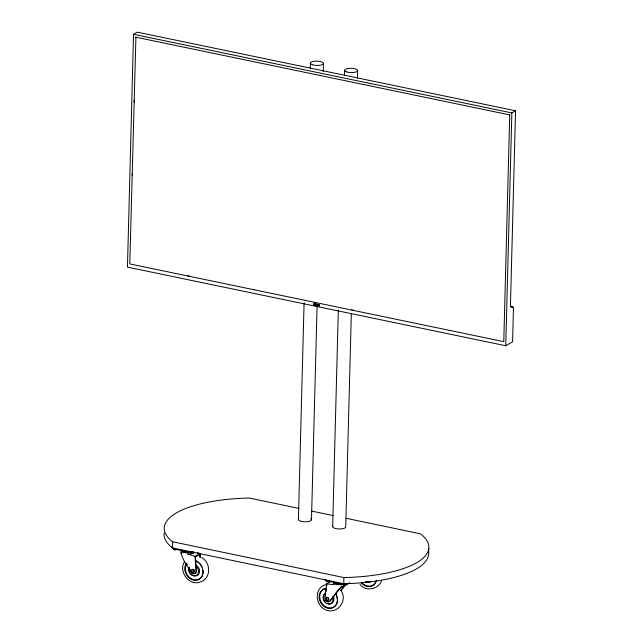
<?xml version="1.0" encoding="UTF-8"?>
<svg xmlns="http://www.w3.org/2000/svg" width="643" height="643" viewBox="0 0 643 643"><rect width="100%" height="100%" fill="white"/><g stroke="black" fill="none" stroke-linecap="round" stroke-linejoin="round"><path stroke-width="0.96" d="M133.543 34.28L127.451 267.118L505.752 345.749L512.575 341.819L513.476 307.45L510.446 305.875L515.549 110.781L137.248 32.15L133.543 34.28L511.852 112.911L515.549 110.781M503.614 341.618L129.798 263.927L135.922 37.069M132.297 175.531L132.345 173.522M134.21 102.285L134.266 100.276M324.747 579.52L325.736 580.709L343.708 584.463L347.212 584.214L347.236 583.49L343.732 583.731L172.501 547.94L172.662 541.776A98.106 32.584 1.5 0 1 249.219 498.028L299.116 508.46M173.128 548.809L172.155 546.888L173.128 548.809L191.1 552.562L194.604 552.313M173.594 549.066L173.61 549.572L174.952 549.853L174.984 548.583M193.334 551.919L193.302 553.181L191.984 553.414L190.641 553.133L190.674 551.863M191.1 552.562L191.124 551.831L192.876 551.71M191.984 553.414L192.016 552.144M298.408 519.52L304.083 302.877M310.231 68.182L310.36 63.167M315.022 305.087L315.552 304.959L315.022 305.087L315.134 303.858M315.158 303.488L315.118 303.472A1.101 0.908 60.1 0 0 314.138 304.219A1.101 0.908 60.1 0 0 314.893 305.489A1.101 0.908 60.1 0 0 316.01 304.967C317.071 304.179 314.258 304.589 316.123 304.702M315.295 304.911L315.223 303.801L315.552 304.959M315.239 303.335L315.239 303.44A1.101 0.908 60.1 0 0 314.306 304.115A1.101 0.908 60.1 0 0 315.07 305.393A1.101 0.908 60.1 0 0 316.179 304.87M311.485 519.761L317.079 306.132M317.441 305.264L318.076 305.69L317.047 305.554L317.176 304.115L317.441 305.264L318.156 304.983M323.228 71.437L323.437 63.408M318.84 305.586L318.775 305.015M318.864 304.935L318.679 305.361M318.928 305.939L319.37 305.136L318.687 305.071M318.88 304.999L318.486 305.409L319.008 305.377M325.736 580.709L325.752 579.978M329.2 580.91L329.216 581.425L327.906 581.658L326.564 581.376L326.596 580.107M332.656 526.673L338.331 310.039M344.471 75.344L344.608 70.328M343.708 584.463L343.892 577.567A98.106 32.584 1.5 0 0 420.442 533.827L346.079 518.282M351.327 313.286L345.733 526.922A6.543 2.17 1.5 0 1 338.435 528.94A6.543 2.17 1.5 0 1 332.857 526.119M357.468 78.591L357.685 70.569M343.571 584.423L343.595 584.937L344.929 585.218L344.969 583.948M428.768 548.736L428.608 554.901A98.106 32.584 1.5 0 1 343.732 583.731M509.722 114.759L503.782 341.513M505.752 345.749L511.852 112.911M330.783 581.441L326.58 583.844L324.819 597.894A3.215 2.66 60.3 0 0 326.548 601.43A3.215 2.66 60.3 0 0 329.859 601.012L341.883 586.255A5.337 1.776 1.5 0 0 342.606 586.135M325.342 596.808L325.663 594.253M326.001 591.6L326.339 588.9M326.676 586.199L326.901 584.399M314.636 303.954L314.668 304.026M316.091 304.919L315.391 304.525M318.084 304.903L318.1 304.83A1.061 0.876 60.1 0 1 318.213 304.621L318.703 304.412L318.213 304.621M318.751 304.734L318.502 305.433M184.396 561.95C178.336 571.587 189.13 586.303 200.118 582.003C211.266 578.909 211.161 562.649 201.605 557.577M381.476 581.071C378.18 589.486 365.626 591.898 360.008 584.366M344.672 585.114L340.854 590.475M335.059 594.429L330.277 600.771A3.215 2.66 60.3 0 1 327.866 601.567M345.146 584.921L343.852 586.898A18.679 3.384 -45.5 0 1 341.023 590.539M319.137 304.549L318.398 304.469L318.068 305.248M341.883 586.255L338.017 590.226A18.679 3.384 -45.5 0 0 335.164 593.891M314.966 304.018L314.837 303.729M319.346 304.854L319.346 305.955M200.319 557.368L200.045 553.47L195.006 556.348L196.019 570.984A3.215 2.66 60.3 0 1 194.13 573.757A3.215 2.66 60.3 0 1 190.875 571.965L185.184 562.553A18.679 10.489 61.9 0 1 182.58 557.746L181.069 553.149L181.712 552.787M347.212 584.214L349.728 582.783M325.744 584.624C312.691 588.265 315.737 608.455 328.187 610.625C339.062 612.98 347.839 599.204 340.71 590.322M174.952 549.853L176.27 549.62M344.929 585.218L346.247 584.985L346.231 584.471M318.775 305.859L318.486 305.755M326.58 583.844L334.127 584.704A6.189 1.8 -3.1 0 1 334.215 582.984M135.729 37.173L509.545 114.864M510.703 306.872L513.476 307.45L510.711 306.574M187.869 275.855L189.83 276.257M252.619 289.31L254.58 289.72M351.713 309.91L353.674 310.32M318.976 304.919L319.37 305.031M311.839 511.121L333.363 515.622M172.662 541.776L343.892 577.567M197.232 552.61L200.045 553.47M195.006 556.348L187.499 554.065A6.189 2.291 6.2 0 0 193.125 552.715M315.335 303.383L315.118 303.359A1.214 1.005 60.1 0 0 314.025 304.284A1.214 1.005 60.1 0 0 315.054 305.65A1.214 1.005 60.1 0 0 316.147 304.726L316.219 304.629M186.382 563.364L187.402 564.602M199.877 557.344L199.684 554.531L195.48 556.934L196.436 570.743A3.215 2.66 60.3 0 1 194.548 573.516A3.215 2.66 60.3 0 1 191.292 571.723L189.074 567.665A5.634 4.662 60.3 0 0 191.582 574.955A5.634 4.662 60.3 0 0 198.004 573.725A5.634 4.662 60.3 0 0 196.131 566.314M326.54 580.862L326.564 581.376M193.278 552.675L193.302 553.181M190.625 552.618L190.641 553.133M316.227 304.678A1.214 1.005 60.1 0 1 315.134 305.602A1.214 1.005 60.1 0 1 314.106 304.235A1.214 1.005 60.1 0 1 315.199 303.319M172.501 547.94A98.106 32.584 1.5 0 1 164.174 533.031M310.561 518.66A6.543 2.17 1.5 0 1 305.891 521.811A6.543 2.17 1.5 0 1 298.609 518.957M333.307 596.294A6.076 5.031 60.3 0 1 332.897 602.395A6.076 5.031 60.3 0 1 327.568 603.656M325.109 601.88A6.076 5.031 60.3 0 1 323.968 600.112M323.598 599.123A6.076 5.031 60.3 0 1 325.342 593.095M332.343 596.776A5.634 4.662 60.3 0 1 330.333 603.681A5.634 4.662 60.3 0 1 323.662 600.257A5.634 4.662 60.3 0 1 325.776 593.401M335.437 593.529A10.473 8.664 60.3 0 1 333.074 607.715A10.473 8.664 60.3 0 1 319.981 601.141A10.473 8.664 60.3 0 1 325.382 588.482M337.085 596.664A10.2 8.439 60.3 0 1 331.442 607.876A10.2 8.439 60.3 0 1 320.19 599.742A10.2 8.439 60.3 0 1 325.832 588.53M335.614 593.449A10.2 8.439 60.3 0 1 336.474 595.008M343.716 584.286A6.197 2.058 1.5 0 1 336.643 584.358A6.197 2.058 1.5 0 1 333.548 582.164M337.245 584.013A4.959 1.648 1.5 0 1 335.911 583.627M335.405 583.378A4.959 1.648 1.5 0 1 335.035 583.113M326.966 601.189A3.215 2.66 60.3 0 1 326.556 600.892M326.178 600.53A3.215 2.66 60.3 0 1 325.856 600.112M325.591 599.654A3.215 2.66 60.3 0 1 325.398 599.163M326.322 598.77A1.487 1.23 60.3 0 1 327.488 597.371A1.487 1.23 60.3 0 1 328.894 598.987A1.487 1.23 60.3 0 1 327.56 600.192M326.925 599.871A1.487 1.23 60.3 0 1 326.74 599.694M345.556 584.157A6.197 2.058 1.5 0 1 341.24 586.625M344.616 585.331A5.337 1.776 1.5 0 1 343.812 585.789M342.848 584.182A6.197 2.058 1.5 0 1 333.476 582.228M337.254 583.723A4.959 1.648 1.5 0 1 336.538 583.547M335.413 583.088A4.959 1.648 1.5 0 1 335.043 582.815M376.34 580.179A10.473 8.664 60.3 0 1 361.31 582.92M376.034 581.409A10.2 8.439 60.3 0 1 361.84 582.542M369.685 581.746A5.634 4.662 60.3 0 1 365.682 581.561M371.051 581.473A6.076 5.031 60.3 0 1 365.803 581.376M195.729 560.937A10.473 8.664 60.3 0 1 202.569 574.995A10.473 8.664 60.3 0 1 190.031 578.644A10.473 8.664 60.3 0 1 186.1 563.742M202.537 575.155A10.2 8.439 60.3 0 1 190.264 578.049A10.2 8.439 60.3 0 1 186.679 563.702M196.051 560.969A10.2 8.439 60.3 0 1 202.087 566.925M203.067 570.285A10.2 8.439 60.3 0 1 202.979 573.62M196.211 565.117A6.076 5.031 60.3 0 1 198.775 573.95A6.076 5.031 60.3 0 1 190.73 573.797M190.095 572.953A6.076 5.031 60.3 0 1 189.589 572.029M189.219 571.04A6.076 5.031 60.3 0 1 189.323 567.118M190.24 552.586A6.197 2.058 1.5 0 1 183.585 552.369A6.197 2.058 1.5 0 1 180.948 550.271M189.605 552.216A4.959 1.648 1.5 0 1 184.645 552.128M183.311 551.734A4.959 1.648 1.5 0 1 182.805 551.485M192.016 569.979A1.487 1.23 60.3 0 1 193.696 569.489A1.487 1.23 60.3 0 1 194.427 571.442A1.487 1.23 60.3 0 1 192.739 571.932M191.935 570.687A1.487 1.23 60.3 0 1 191.927 570.437M181.069 553.149A6.197 2.058 1.5 0 1 180.932 552.176M190.248 552.289A6.197 2.058 1.5 0 1 183.593 552.072A6.197 2.058 1.5 0 1 180.956 549.974M188.833 552.032A4.959 1.648 1.5 0 1 186.277 552.056M313.993 304.139A1.455 1.206 60.1 0 0 315.866 305.722A1.455 1.206 60.1 0 0 315.922 303.351A1.455 1.206 60.1 0 0 313.993 304.139M346.585 71.895A6.543 2.17 1.5 0 0 357.484 71.124A6.543 2.17 1.5 0 0 349.366 68.311A6.543 2.17 1.5 0 0 346.585 71.895M312.337 64.742A6.543 2.17 1.5 0 0 323.236 63.97A6.543 2.17 1.5 0 0 315.118 61.157A6.543 2.17 1.5 0 0 312.337 64.742M325.8 598.81A1.487 1.23 60.3 0 0 327.713 600.425A1.487 1.23 60.3 0 0 327.777 598.006A1.487 1.23 60.3 0 0 325.8 598.81M191.421 570.727A1.487 1.23 60.3 0 0 193.334 572.35A1.487 1.23 60.3 0 0 193.398 569.923A1.487 1.23 60.3 0 0 191.421 570.727"/></g></svg>
